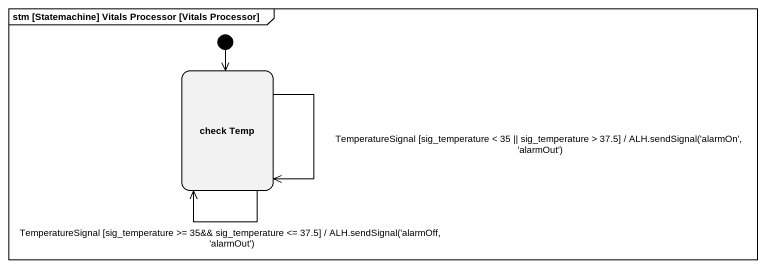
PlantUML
@startuml
mainframe stm [Statemachine] Vitals Processor [Vitals Processor]
hide empty description
state "check Temp" as check_Temp
[*] --> check_Temp
check_Temp --> check_Temp : TemperatureSignal [sig_temperature >= 35&& sig_temperature <= 37.5] / ALH.sendSignal('alarmOff, 'alarmOut')
check_Temp --> check_Temp : TemperatureSignal [sig_temperature < 35 || sig_temperature > 37.5] / ALH.sendSignal('alarmOn', 'alarmOut')
@enduml
